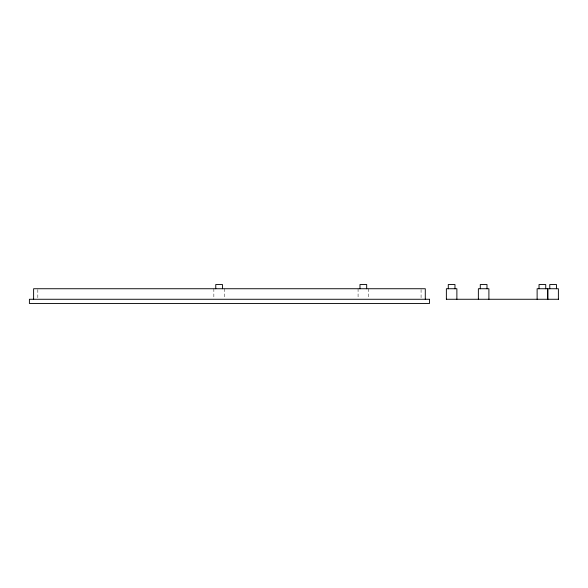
<?xml version="1.0" encoding="UTF-8"?>
<svg xmlns="http://www.w3.org/2000/svg" width="588" height="588" viewBox="0 0 588 588"><rect width="100%" height="100%" fill="white"/><g stroke="black" fill="none" stroke-linecap="round" stroke-linejoin="round"><path stroke-width="0.44" stroke-dasharray="2.94 2.21" d="M421.074 289.612L421.074 298.388M368.595 288.737L368.603 298.388M358.077 288.737L358.085 298.388M224.381 288.737L224.381 298.388M213.856 288.737L213.856 298.388M37.823 289.612L37.823 298.388"/><path stroke-width="0.88" d="M446.358 299.263L558.6 299.263M558.387 299.263L558.387 288.737L547.862 288.737L547.862 299.263M556.476 288.737L556.476 284.526L549.773 284.526L549.773 288.737M547.649 299.263L547.649 288.737L537.123 288.737L537.123 299.263M545.737 288.737L545.737 284.526L539.034 284.526L539.034 288.737M488.9 299.263L488.9 288.737L478.367 288.737L478.367 299.263M486.989 288.737L486.989 284.526L480.278 284.526L480.278 288.737M456.876 299.263L456.876 288.737L446.373 288.737L446.373 299.263M454.972 288.737L454.972 284.526L448.284 284.526L448.284 288.737M425.286 299.263L425.286 288.737L33.612 288.737L33.612 299.263M366.691 288.737L366.684 284.526L359.988 284.526L359.988 288.737M222.47 288.737L222.47 284.526L215.767 284.526L215.767 288.737M429.505 299.263L29.4 299.263L29.4 303.474L429.505 303.474L429.505 299.263"/></g></svg>
